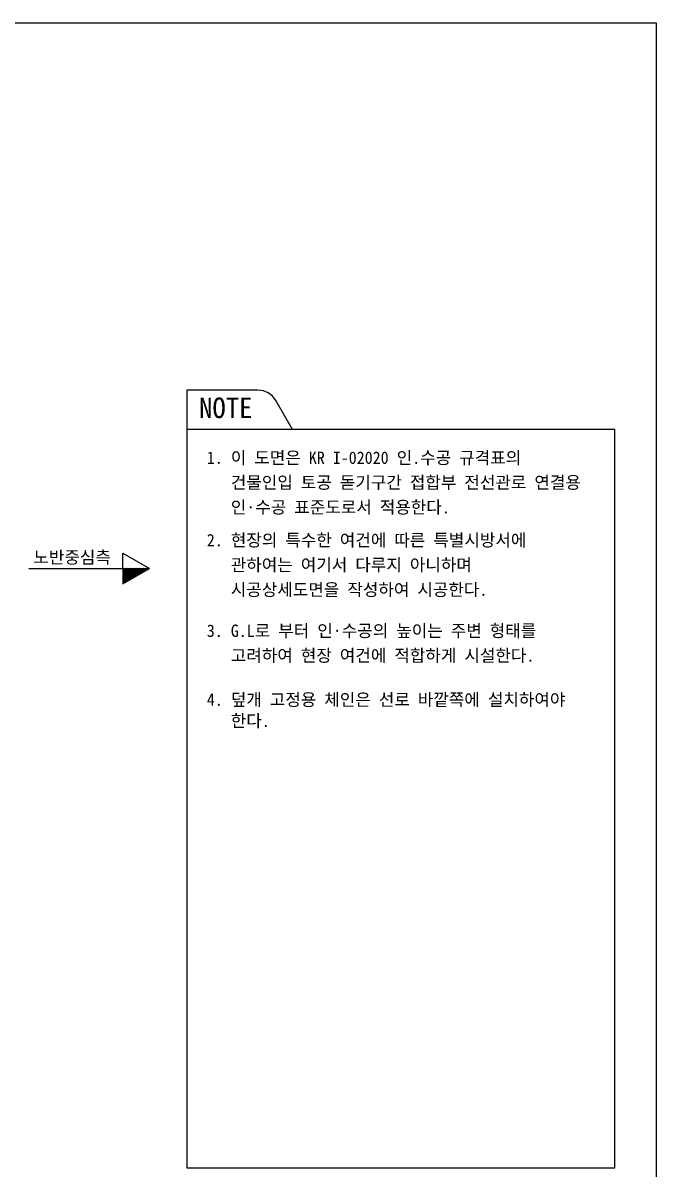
# Model space of a CAD drawing. Header units: millimetres. Extents: x 250 to 8210, y 580 to 5740.
# Drawn here: x 6673 to 8210, y 2961 to 5740 of the extents above; entities that cross this region are included whole.
import ezdxf
from ezdxf.enums import TextEntityAlignment as Align

# ---------------------------------------------------------------- set-up
doc = ezdxf.new("R2010")
doc.units = ezdxf.units.MM
doc.header["$LTSCALE"] = 400
for name, color, linetype in [('TT-LEAL', 1, 'Continuous'), ('TT-LEAT', 3, 'Continuous'), ('TT-TABL-LIN1', 4, 'Continuous'), ('TT-TABL-TEX1', 6, 'Continuous'), ('TT-TEXT', 3, 'Continuous'), ('TX-PAPR', 2, 'Continuous')]:
    doc.layers.add(name, color=color, linetype=linetype)
doc.styles.get("Standard").update_dxf_attribs({"font": 'GulimChe.ttf'})

# ---------------------------------------------------------------- blocks, each defined once
blk = doc.blocks.new('*X0')
at = {"color": 0}
for p, q in [((675.67, 391.94), (675.7, 391.97)), ((675.67, 391.76), (675.81, 391.91)), ((675.67, 391.59), (675.92, 391.84)), ((675.67, 391.41), (676.04, 391.78)), ((675.67, 391.23), (676.15, 391.71)), ((675.67, 391.06), (676.26, 391.65)), ((675.67, 390.88), (676.37, 391.58)), ((675.67, 390.7), (676.48, 391.52)), ((675.67, 390.53), (676.6, 391.46)), ((675.67, 390.35), (676.71, 391.39)), ((675.67, 390.17), (676.82, 391.33)), ((675.8, 390.13), (676.93, 391.26)), ((675.97, 390.13), (677.04, 391.2)), ((676.15, 390.13), (677.16, 391.13)), ((676.33, 390.13), (677.27, 391.07)), ((676.5, 390.13), (677.38, 391)), ((676.68, 390.13), (677.49, 390.94)), ((676.86, 390.13), (677.6, 390.87)), ((677.03, 390.13), (677.72, 390.81)), ((677.21, 390.13), (677.83, 390.74)), ((677.39, 390.13), (677.94, 390.68)), ((677.56, 390.13), (678.05, 390.61)), ((677.74, 390.13), (678.17, 390.55)), ((677.92, 390.13), (678.28, 390.48)), ((678.1, 390.13), (678.39, 390.42)), ((678.27, 390.13), (678.5, 390.36)), ((678.45, 390.13), (678.61, 390.29)), ((678.63, 390.13), (678.73, 390.23)), ((678.8, 390.13), (678.84, 390.16))]:
    blk.add_line(p, q, dxfattribs=at)

msp = doc.modelspace()

# ---------------------------------------------------------------- linework, layer by layer
at = {"layer": 'TT-LEAL'}
for p, q in [((6687.70297631, 4416.92312362), (6915.81286869, 4416.92312362)), ((6915.81286869, 4416.92312362), (6980.44489799, 4416.92312362))]:
    msp.add_line(p, q, dxfattribs=at)
for points in [[(6915.81286869, 4454.23844313), (6980.44489799, 4416.92312362)], [(6915.81286869, 4416.92312362), (6915.81286869, 4454.23844313)], [(6915.81286869, 4379.60780411), (6980.44489799, 4416.92312362)], [(6915.81286869, 4416.92312362), (6915.81286869, 4379.60780411)]]:
    msp.add_lwpolyline(points, dxfattribs=at)
at = {"layer": 'TT-TABL-LIN1'}
msp.add_lwpolyline([(7327.34695038, 4754.49120353), (7286.93243154, 4824.49120353, 0.2679491924), (7243.63116135, 4849.49120353), (7070.78865716, 4849.49120353), (7070.78865716, 4754.49120353), (7070.78865716, 2963.99811369), (8110, 2963.99811369), (8110, 4754.49120353)], format="xyb", close=True, dxfattribs=at)
msp.add_lwpolyline([(7327.34695038, 4754.49120353), (7070.78865716, 4754.49120353)], dxfattribs=at)
at = {"layer": 'TX-PAPR'}
msp.add_lwpolyline([(250, 5740), (8210, 5740), (8210, 580), (250, 580)], close=True, dxfattribs=at)

# ---------------------------------------------------------------- block references
at = {"layer": 'TT-LEAL', "xscale": -20.00000500003807, "yscale": 20.00000500003807, "zscale": 20.00000500003807, "rotation": 180}
msp.add_blockref('*X0', (-6596.30892138, 12220.38072865), dxfattribs=at)

# ---------------------------------------------------------------- texts
at = {"layer": 'TT-LEAT'}
msp.add_text('노반중심측', height=30, dxfattribs=at).set_placement((6698.27184549, 4429.30837845))
at = {"layer": 'TT-TABL-TEX1'}
msp.add_text('NOTE', height=50, rotation=359.9999999987, dxfattribs=at).set_placement((7100.78865716, 4806.61512462), align=Align.MIDDLE_LEFT)
at = {"layer": 'TT-TEXT'}
for s, p in [('1. 이 도면은 KR I-02020 인.수공 규격표의 ', (7119.43715943, 4685.73546139)), ('   건물인입 토공 돋기구간 접합부 전선관로 연결용', (7119.43715943, 4625.73546139)), ('   인·수공 표준도로서 적용한다.', (7119.43715943, 4565.73546139)), ('2. 현장의 특수한 여건에 따른 특별시방서에 ', (7119.43715943, 4485.88168799)), ('   관하여는 여기서 다루지 아니하며', (7119.43715943, 4425.88168799)), ('   시공상세도면을 작성하여 시공한다.', (7119.43715943, 4365.88168799)), ('3. G.L로 부터 인·수공의 높이는 주변 형태를 ', (7119.43715943, 4266.17414119)), ('   고려하여 현장 여건에 적합하게 시설한다.', (7119.43715943, 4206.17414119)), ('4. 덮개 고정용 체인은 선로 바깥쪽에 설치하여야', (7119.43715943, 4099.12556644)), ('   한다.', (7119.43715943, 4047.87499229))]:
    msp.add_text(s, height=30, dxfattribs=at).set_placement(p, align=Align.MIDDLE_LEFT)

doc.saveas('drawing.dxf')
